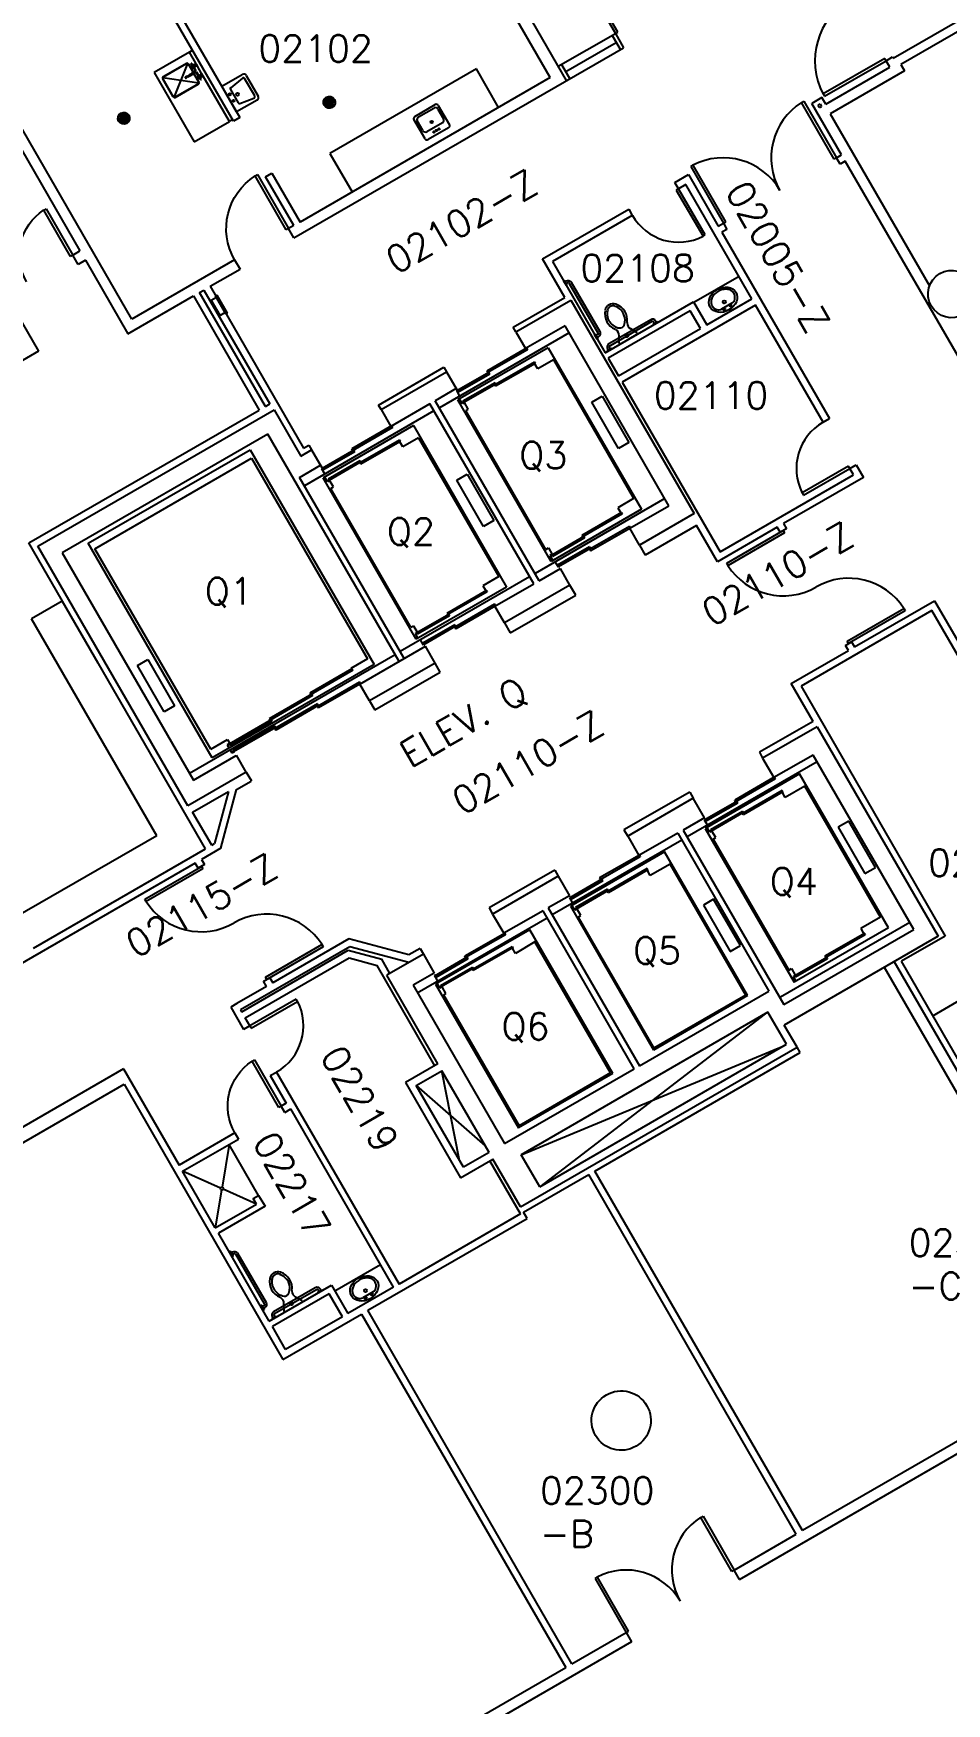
# Model space of a CAD drawing. Extents: x -2225 to 2382, y 4758 to 10467.
# Drawn here: x 172 to 787, y 5870 to 6996 of the extents above; entities that cross this region are included whole.
import ezdxf

# ---------------------------------------------------------------- set-up
doc = ezdxf.new("R2010")
doc.units = 0
doc.header["$LTSCALE"] = 48
doc.header["$MEASUREMENT"] = 0
doc.layers.get('0').update_dxf_attribs({"linetype": 'CONTINUOUS'})
for name, color, linetype in [('ARDOOR', 7, 'CONTINUOUS'), ('ARROOMNO', 4, 'CONTINUOUS'), ('ARWALL', 7, 'CONTINUOUS'), ('ARWINDOW', 7, 'CONTINUOUS'), ('COL', 14, 'CONTINUOUS'), ('EXDOOR', 8, 'CONTINUOUS'), ('EXWALL', 8, 'CONTINUOUS'), ('FIRE', 10, 'CONTINUOUS'), ('MILL', 1, 'CONTINUOUS'), ('MPFIXTURE', 3, 'CONTINUOUS')]:
    doc.layers.add(name, color=color, linetype=linetype)
doc.styles.add('ROMANS', font='romans.shx', dxfattribs={"height": 18})

# ---------------------------------------------------------------- blocks, each defined once
blk = doc.blocks.new('SINK_W_LEVER_-_SINK_GENERA')
at = {"ltscale": 0.01}
for p, q in [((-0.01333, 0.01583), (-0.01333, 0.00083)), ((-0.01328, 0.00077), (-0.01328, 0.0159)), ((-0.01305, 0.01639), (-0.00035, 0.00022)), ((-0.01303, 0.00026), (-0.00026, 0.01636)), ((-0.01257, 0.01661), (-0.00077, 0.01661)), ((-0.00083, 0.01667), (-0.0125, 0.01667)), ((-0.00005, 0.01583), (-0.00005, 0.00084)), ((0, 0.00083), (0, 0.01583)), ((-0.00698, 0.00005), (-0.0125, 0.00005)), ((-0.0075, 0.00026), (-0.0075, 0.00005)), ((-0.00084, 0.00005), (-0.00636, 0.00005)), ((-0.00583, 0.00005), (-0.00583, 0.00026)), ((-0.0125, 0), (-0.00698, 0)), ((-0.00637, 0), (-0.00083, 0))]:
    blk.add_line(p, q, dxfattribs=at)
at = {"ltscale": 0.01, "flags": 128}
for points in [[(-0.0075, 0.00026), (-0.00743, 0.00039), (-0.00734, 0.00042)], [(-0.00698, 0.00042), (-0.00707, 0.00042), (-0.00731, 0.00042), (-0.00734, 0.00042)], [(-0.00734, 0.00042), (-0.00721, 0.00042), (-0.00698, 0.00042)], [(-0.00636, 0.00042), (-0.00627, 0.00042), (-0.00602, 0.00042), (-0.00599, 0.00042)], [(-0.00599, 0.00042), (-0.00612, 0.00042), (-0.00636, 0.00042)], [(-0.00599, 0.00042), (-0.00586, 0.00034), (-0.00583, 0.00026)]]:
    blk.add_lwpolyline(points, dxfattribs=at)
at = {"ltscale": 0.01}
for centre, radius, start, end in [((-0.0125, 0.01583), 0.000833, 90, 180), ((-0.0125, 0.01583), 0.000784, 95, 175.01844), ((-0.00083, 0.01583), 0.000833, 360, 90), ((-0.00084, 0.01583), 0.000784, 0, 85), ((-0.0125, 0.00083), 0.000833, 180, 270), ((-0.0125, 0.00084), 0.000784, 184.98156, 270), ((-0.00084, 0.00084), 0.000784, 270, 360), ((-0.00083, 0.00083), 0.000833, 270, 360)]:
    blk.add_arc(centre, radius, start, end, dxfattribs=at)
blk = doc.blocks.new('SNK-MILL')
at = {"color": 0}
for p, q in [((-9.5, -7.5), (-9.5, 7.5)), ((-8, 9), (8, 9)), ((-8, -5.5), (-8, 2)), ((-6, 4), (6, 4)), ((8, 2), (8, -5.5)), ((9.5, 7.5), (9.5, -7.5)), ((8, -9), (-8, -9)), ((6, -7.5), (-6, -7.5))]:
    blk.add_line(p, q, dxfattribs=at)
for centre, radius in [((-2, 6.5), 0.5), ((0, 0), 0.75), ((0, 6.5), 0.5), ((2, 6.5), 0.5)]:
    blk.add_circle(centre, radius, dxfattribs=at)
for centre, radius, start, end in [((-8, 7.5), 1.5, 90, 180), ((-6, 2), 2, 90, 180), ((6, 2), 2, 0, 90), ((8, 7.5), 1.5, 0, 90), ((-8, -7.5), 1.5, 180, 270), ((-6, -5.5), 2, 180, 270), ((6, -5.5), 2, 270, 0), ((8, -7.5), 1.5, 270, 0)]:
    blk.add_arc(centre, radius, start, end, dxfattribs=at)
blk = doc.blocks.new('FEC')
at = {"layer": 'FIRE'}
for points in [[(-7, 0), (-7, 1), (7, 1), (7, 0)], [(-6, -4), (-6, 0), (6, 0), (6, -4)]]:
    blk.add_lwpolyline(points, close=True, dxfattribs=at)
blk = doc.blocks.new('7-00-DRS')
at = {"color": 0}
for p, q in [((0, 42), (0, 0)), ((1.8, 42), (0, 42)), ((1.8, 0), (1.8, 42)), ((82.2, 0), (82.2, 42)), ((82.2, 42), (84, 42)), ((84, 42), (84, 0)), ((0, 0), (1.8, 0)), ((84, 0), (82.2, 0))]:
    blk.add_line(p, q, dxfattribs=at)
for centre, start, end in [((-0.1, 0), 0.0359, 87.5264), ((84.1, 0), 92.4736, 179.9641)]:
    blk.add_arc(centre, 42.1, start, end, dxfattribs=at)
blk = doc.blocks.new('8-00-DRS')
at = {"color": 0}
for p, q in [((0, 48), (0, 0)), ((1.8, 48), (0, 48)), ((1.8, 0), (1.8, 48)), ((94.2, 0), (94.2, 48)), ((94.2, 48), (96, 48)), ((96, 48), (96, 0)), ((0, 0), (1.8, 0)), ((96, 0), (94.2, 0))]:
    blk.add_line(p, q, dxfattribs=at)
for centre, start, end in [((-0.1, 0), 0.0274, 87.8451), ((96.1, 0), 92.1549, 179.9726)]:
    blk.add_arc(centre, 48.1, start, end, dxfattribs=at)
blk = doc.blocks.new('7-04-DRS')
at = {"color": 0}
for p, q in [((0, 44), (0, 0)), ((1.8, 44), (0, 44)), ((1.8, 0), (1.8, 44)), ((86.2, 0), (86.2, 44)), ((86.2, 44), (88, 44)), ((88, 44), (88, 0)), ((0, 0), (1.8, 0)), ((88, 0), (86.2, 0))]:
    blk.add_line(p, q, dxfattribs=at)
for centre, start, end in [((-0.1, 0), 0.0327, 87.6426), ((88.1, 0), 92.3574, 179.9673)]:
    blk.add_arc(centre, 44.1, start, end, dxfattribs=at)
blk = doc.blocks.new('3-00-DR')
at = {"color": 0}
for p, q in [((0, 36), (0, 0)), ((1.8, 36), (0, 36)), ((1.8, 0), (1.8, 36)), ((0, 0), (1.8, 0))]:
    blk.add_line(p, q, dxfattribs=at)
blk.add_arc((-0.1, 0), 36.1, 0.049, 87.097, dxfattribs=at)
blk = doc.blocks.new('7-04-SDRS')
at = {"color": 0}
for p, q in [((86.2, 0), (86.2, 44)), ((86.2, 44), (88, 44)), ((88, 44), (88, 0)), ((0, -44), (0, 0)), ((0, 0), (1.8, 0)), ((1.8, 0), (1.8, -44)), ((88, 0), (86.2, 0)), ((1.8, -44), (0, -44))]:
    blk.add_line(p, q, dxfattribs=at)
for centre, start, end in [((88.1, 0), 92.3574, 179.9673), ((-0.1, 0), 272.3574, 359.9673)]:
    blk.add_arc(centre, 44.1, start, end, dxfattribs=at)
blk = doc.blocks.new('3-06-DR')
at = {"color": 0}
for p, q in [((0, 42), (0, 0)), ((1.8, 42), (0, 42)), ((1.8, 0), (1.8, 42)), ((0, 0), (1.8, 0))]:
    blk.add_line(p, q, dxfattribs=at)
blk.add_arc((-0.1, 0), 42.1, 0.0359, 87.5264, dxfattribs=at)
blk = doc.blocks.new('TLT-WALL')
for p, q in [((-7, 0), (7, 0)), ((-7, -0.8), (-7, 0)), ((-7, -0.8), (-4.5, -5.3)), ((7, -0.8), (4.5, -5.3)), ((7, -0.8), (7, 0))]:
    blk.add_line(p, q)
blk.add_circle((0, -2.8), 1)
for centre, radius, start, end in [((4.2, -17.3), 11.2, 141.803, 221.6267), ((4.2, -17.3), 9.67, 128.7012, 221.6267), ((-6.2, -9.1), 2, 321.803, 333.6222), ((-9, -7.8), 5.15, 333.6222, 29.0546), ((0, -12.1), 3, 51.2988, 128.7012), ((-4.2, -17.3), 9.67, 318.3733, 51.2988), ((9, -7.8), 5.15, 150.9454, 206.3778), ((-4.2, -17.3), 11.2, 318.3733, 38.197), ((6.2, -9.1), 2, 206.3778, 218.197), ((-5.7, -26), 2, 38.9879, 41.6267), ((0, -21.5), 5.3, 218.9879, 321.0121), ((-5.7, -26), 3.5, 38.9879, 41.6267), ((0, -21.5), 3.8, 218.9879, 321.0121), ((5.7, -26), 3.5, 138.3733, 141.0121), ((5.7, -26), 2, 138.3733, 141.0121)]:
    blk.add_arc(centre, radius, start, end)
blk = doc.blocks.new('SNK-OVL')
blk.add_line((-4, 3.3), (4, 3.3))
for centre, radius in [((-2.5, 4.5), 0.75), ((0, 0), 1), ((2.5, 4.5), 0.75)]:
    blk.add_circle(centre, radius)
for centre, start, end in [((-4, -0.7), 90, 137.9206), ((4, -0.7), 42.1012, 90)]:
    blk.add_arc(centre, 4, start, end)
blk.add_ellipse((0, -1.7), major_axis=(10, 0), ratio=0.8)
blk.add_open_spline([(-7, 1.9), (-7.4, 1.5), (-7.7, 1), (-8.3, -0.1), (-8.5, -0.8), (-8.5, -2.3), (-8.4, -3), (-7.8, -4.4), (-7.4, -5), (-6.2, -6.3), (-5.4, -6.8), (-3.7, -7.6), (-2.8, -7.9), (-0.7, -8.3), (0.3, -8.3), (2.3, -8), (3.3, -7.8), (5.1, -7), (5.9, -6.5), (7.2, -5.3), (7.7, -4.6), (8.3, -3.3), (8.5, -2.6), (8.5, -1.8), (8.5, -1.8), (8.5, -1.7), (8.5, -1.1), (8.4, -0.5), (7.9, 0.7), (7.5, 1.3), (7, 1.9)], degree=3, knots=[2.515773, 2.515773, 2.515773, 2.515773, 2.756182, 2.756182, 3.107509, 3.107509, 3.458835, 3.458835, 3.810162, 3.810162, 4.161488, 4.161488, 4.512815, 4.512815, 4.864141, 4.864141, 5.215468, 5.215468, 5.566794, 5.566794, 5.918121, 5.918121, 6.269447, 6.269447, 6.283185, 6.283185, 6.283185, 6.580082, 6.580082, 6.909232, 6.909232, 6.909232, 6.909232])
blk = doc.blocks.new('SNK-WALL_1')
for p, q in [((-10, 0), (10, 0)), ((-10, -16), (-10, 0)), ((10, 0), (10, -16)), ((-6.1, -4.8), (-7.8, -14.8)), ((5.2, -4), (-5.2, -4)), ((7.8, -14.8), (6.1, -4.8)), ((8, -18), (-8, -18)), ((-6.8, -16), (6.8, -16))]:
    blk.add_line(p, q)
for centre, radius in [((-2.5, -2), 0.75), ((0, -6.5), 1), ((2.5, -2), 0.75)]:
    blk.add_circle(centre, radius)
for centre, radius, start, end in [((-5.2, -5), 1, 90, 170.5377), ((5.2, -5), 1, 9.4623, 90), ((-8, -16), 2, 180, 270), ((-6.8, -15), 1, 170.5377, 270), ((6.8, -15), 1, 270, 9.4623), ((8, -16), 2, 270, 0)]:
    blk.add_arc(centre, radius, start, end)

msp = doc.modelspace()

# ---------------------------------------------------------------- linework, layer by layer
at = {"ltscale": 0.01}
for p, q in [((259.3, 6966.9), (274.9, 6975.9)), ((266, 6953.4), (258.9, 6965.6)), ((282.9, 6962.1), (267.2, 6953.1))]:
    msp.add_line(p, q, dxfattribs=at)
for centre, start, end in [((259.8, 6966), 120, 205), ((282.4, 6962.9), 304.9816, 30), ((266.8, 6953.9), 215, 295.0184)]:
    msp.add_arc(centre, 0.941, start, end, dxfattribs=at)
at = {"layer": 'ARWALL'}
for p, q in [((531, 6964.4), (480.4, 7052)), ((751.1, 6979.4), (875.6, 7051.3)), ((306.6, 6937), (245.1, 7043.5)), ((250.7, 7043.5), (310.8, 6939.4)), ((520, 6966.4), (475.5, 7043.5)), ((875.1, 7043.8), (756.3, 6975.2)), ((525.4, 6974), (563.9, 6996.2)), ((563.9, 6996.2), (569.4, 6986.5)), ((347.3, 6858.3), (569.4, 6986.5)), ((746.4, 6977.8), (750.6, 6980.3)), ((750.6, 6980.3), (751.1, 6979.4)), ((132.9, 6971.3), (203.1, 6849.6)), ((238.1, 6803.6), (137.1, 6978.5)), ((705.6, 6948.5), (748.9, 6973.5)), ((758.8, 6970.9), (708.7, 6942)), ((748.9, 6973.5), (746.4, 6977.8)), ((756.3, 6975.2), (758.8, 6970.9)), ((520, 6966.4), (351.4, 6869)), ((703.1, 6952.9), (696.3, 6949)), ((716.3, 6914.3), (696.3, 6949)), ((700.6, 6947.8), (701.9, 6948.6)), ((701.5, 6946.2), (700.6, 6947.8)), ((701.5, 6946.2), (702.9, 6947)), ((701.9, 6948.6), (702.9, 6947)), ((705.6, 6948.5), (703.1, 6952.9)), ((310.8, 6939.4), (306.6, 6937)), ((708.7, 6942), (775.6, 6826.1)), ((712.9, 6912.3), (716.3, 6914.3)), ((715.3, 6908.1), (712.9, 6912.3)), ((328.2, 6899.5), (332.4, 6901.9)), ((332.4, 6901.9), (351.4, 6869)), ((604, 6895.7), (613.2, 6901)), ((613.2, 6901), (633.2, 6866.3)), ((718.8, 6910.1), (715.3, 6908.1)), ((814.2, 6744.9), (718.8, 6910.1)), ((347.2, 6866.6), (328.2, 6899.5)), ((606.5, 6891.5), (604, 6895.7)), ((611.4, 6894.3), (606.5, 6891.5)), ((655.9, 6817.2), (611.4, 6894.3)), ((514.8, 6844.2), (572.9, 6877.7)), ((575.3, 6873.5), (521.5, 6842.4)), ((572.9, 6877.7), (575.3, 6873.5)), ((633.2, 6866.3), (636.7, 6868.3)), ((636.7, 6868.3), (639.1, 6864.1)), ((347.2, 6866.6), (343.7, 6864.6)), ((347.3, 6858.3), (343.7, 6864.6)), ((639.1, 6864.1), (635.6, 6862.1)), ((635.6, 6862.1), (708.1, 6736.5)), ((198.3, 6846.8), (203.1, 6849.6)), ((201.9, 6840.5), (198.3, 6846.8)), ((206.8, 6843.3), (201.9, 6840.5)), ((206.8, 6843.3), (235.4, 6793.7)), ((307.3, 6843.6), (238.1, 6803.6)), ((290.8, 6825.7), (311, 6837.3)), ((307.3, 6843.6), (311, 6837.3)), ((529.8, 6818.2), (514.8, 6844.2)), ((521.5, 6842.4), (557, 6780.9)), ((283.7, 6821.6), (286.6, 6823.2)), ((286.6, 6823.2), (331, 6746.4)), ((290.8, 6825.7), (353.8, 6716.6)), ((156.6, 6814.4), (175.2, 6782)), ((235.4, 6793.7), (279.5, 6819.2)), ((279.5, 6819.2), (323.9, 6742.3)), ((328.1, 6744.7), (283.7, 6821.6)), ((495.1, 6798.2), (529.8, 6818.2)), ((557, 6780.9), (616.5, 6815.2)), ((658.4, 6813), (568.4, 6761.1)), ((616.5, 6815.2), (625.5, 6799.7)), ((625.5, 6799.7), (655.9, 6817.2)), ((703.9, 6734.1), (658.4, 6813)), ((614.4, 6809.1), (559.1, 6777.2)), ((621.3, 6797.2), (614.4, 6809.1)), ((496.9, 6795), (495.1, 6798.2)), ((566, 6765.3), (621.3, 6797.2)), ((175.2, 6782), (-36.4, 6659.8)), ((559.1, 6777.2), (566, 6765.3)), ((404.2, 6745.7), (448.4, 6771.2)), ((448.4, 6771.2), (450.2, 6768)), ((568.4, 6761.1), (619.4, 6672.7)), ((328.1, 6744.7), (331, 6746.4)), ((406, 6742.6), (404.2, 6745.7)), ((168.6, 6652.7), (323.9, 6742.3)), ((703.9, 6734.1), (708.1, 6736.5)), ((353.8, 6716.6), (357.4, 6718.7)), ((357.4, 6718.7), (359.2, 6715.5)), ((634.4, 6646.8), (724.4, 6698.7)), ((721.9, 6702.9), (726.1, 6705.3)), ((724.4, 6698.7), (721.9, 6702.9)), ((726.1, 6705.3), (731, 6696.9)), ((731, 6696.9), (677.1, 6665.8)), ((618.5, 6664.5), (583.9, 6644.6)), ((632.6, 6640.1), (618.5, 6664.5)), ((619.4, 6672.7), (634.4, 6646.8)), ((677.1, 6665.8), (679.1, 6662.3)), ((672.9, 6663.3), (632.6, 6640.1)), ((674.9, 6659.9), (672.9, 6663.3)), ((679.1, 6662.3), (674.9, 6659.9)), ((287.6, 6446.5), (168.6, 6652.7)), ((580.1, 6651.3), (583.9, 6644.6)), ((537.2, 6617.5), (533.3, 6624.3)), ((493, 6592.1), (537.2, 6617.5)), ((725.1, 6582.6), (779, 6613.8)), ((779, 6613.8), (886.3, 6428)), ((489.1, 6598.9), (493, 6592.1)), ((777.2, 6607.1), (689, 6556.2)), ((882.1, 6425.5), (777.2, 6607.1)), ((718.9, 6583.7), (723.1, 6586.1)), ((723.1, 6586.1), (725.1, 6582.6)), ((682.4, 6558), (720.9, 6580.2)), ((720.9, 6580.2), (718.9, 6583.7)), ((401.7, 6540.3), (445.9, 6565.7)), ((445.9, 6565.7), (442.4, 6571.8)), ((697.2, 6532.3), (682.4, 6558)), ((689, 6556.2), (786.1, 6387.8)), ((398.2, 6546.3), (401.7, 6540.3)), ((697.2, 6532.3), (660.9, 6511.6)), ((660.9, 6511.6), (663.1, 6507.6)), ((315.1, 6498.3), (318.6, 6492.3)), ((279, 6471.3), (303.2, 6485.2)), ((303.2, 6485.2), (293.8, 6450.1)), ((298, 6446.9), (308.6, 6486.6)), ((308.6, 6486.6), (318.4, 6492.2)), ((614, 6484.8), (569.7, 6459.4)), ((614, 6484.8), (616.4, 6480.6)), ((291.9, 6449), (279, 6471.3)), ((569.7, 6459.4), (572.2, 6455.1)), ((171.7, 6379.6), (287.6, 6446.5)), ((298, 6446.9), (285, 6439.4)), ((285, 6439.4), (287, 6435.9)), ((291.9, 6449), (293.8, 6450.1)), ((280.8, 6437), (117.9, 6342.9)), ((282.8, 6433.5), (280.8, 6437)), ((287, 6435.9), (282.8, 6433.5)), ((523, 6432.2), (478.9, 6406.7)), ((523, 6432.2), (525.4, 6428.1)), ((478.9, 6406.7), (481.2, 6402.6)), ((384.3, 6385.9), (333, 6356.3)), ((424.7, 6375), (384.3, 6385.9)), ((786.1, 6387.8), (756.6, 6370.8)), ((385, 6380.6), (311.3, 6338.1)), ((312.1, 6336.8), (383.8, 6378.2)), ((314.5, 6332.6), (384.5, 6373)), ((383.8, 6378.2), (406.5, 6372.2)), ((384.5, 6373), (403.3, 6368)), ((424.7, 6370), (385, 6380.6)), ((412, 6362.6), (406.5, 6372.2)), ((432.3, 6379.4), (424.7, 6375)), ((432.3, 6379.4), (434.5, 6375.6)), ((442.3, 6300.4), (403.3, 6368)), ((745.1, 6366.8), (810.6, 6253.3)), ((813.4, 6263.7), (751.8, 6370.6)), ((813.8, 6271.6), (756.6, 6370.8)), ((328.8, 6353.8), (308.9, 6342.3)), ((326.8, 6357.3), (331, 6359.7)), ((328.8, 6353.8), (326.8, 6357.3)), ((331, 6359.7), (333, 6356.3)), ((308.9, 6342.3), (304.7, 6339.9)), ((304.7, 6339.9), (313.3, 6324.8)), ((311.3, 6338.1), (312.1, 6336.8)), ((317.6, 6327.3), (313.3, 6324.8)), ((317.6, 6327.3), (314.5, 6332.6)), ((550.1, 6229.4), (688.4, 6309.3)), ((688.4, 6309.3), (686.3, 6312.8)), ((232.5, 6298.2), (13.6, 6171.8)), ((232.5, 6298.2), (269.9, 6233.4)), ((331.3, 6293.7), (335.6, 6296.1)), ((331.3, 6293.7), (342.1, 6275.1)), ((335.6, 6296.1), (418.1, 6153.2)), ((18.1, 6163.9), (232.8, 6287.9)), ((232.8, 6287.9), (339.9, 6102.4)), ((342.1, 6275.1), (338.7, 6273.1)), ((341.1, 6268.9), (338.7, 6273.1)), ((341.1, 6268.9), (345.1, 6271.2)), ((414.4, 6151.1), (345.1, 6271.2)), ((307.5, 6255.1), (269.9, 6233.4)), ((272.3, 6229.2), (310, 6250.9)), ((307.5, 6255.1), (310, 6250.9)), ((294.3, 6191.1), (272.3, 6229.2)), ((500, 6200.5), (479.4, 6236.2)), ((502, 6201.6), (545.9, 6227)), ((685.8, 5984.6), (545.9, 6227)), ((690, 5987), (550.1, 6229.4)), ((294.3, 6191.1), (322, 6207.1)), ((327.8, 6205.6), (296.4, 6187.4)), ((319.9, 6210.8), (323.5, 6212.9)), ((322, 6207.1), (319.9, 6210.8)), ((323.5, 6212.9), (327.8, 6205.6)), ((397.1, 6135.5), (504.4, 6197.4)), ((500, 6200.5), (418.1, 6153.2)), ((504.4, 6197.4), (502, 6201.6)), ((330.6, 6128.1), (296.4, 6187.4)), ((330.6, 6128.1), (372.6, 6152.4)), ((372.6, 6152.4), (383.6, 6133.3)), ((414.4, 6151.1), (383.6, 6133.3)), ((371.1, 6146.6), (332.8, 6124.5)), ((379.9, 6131.2), (371.1, 6146.6)), ((534.6, 5897.3), (397.1, 6135.5)), ((341.6, 6109.1), (332.8, 6124.5)), ((339.9, 6102.4), (392.9, 6133)), ((379.9, 6131.2), (341.6, 6109.1)), ((392.9, 6133), (530.4, 5894.8)), ((816.9, 6060.2), (690, 5987)), ((647.6, 5954.1), (820.5, 6054)), ((643.9, 5960.4), (685.8, 5984.6)), ((647.6, 5954.1), (643.9, 5960.4)), ((574.8, 5912.1), (141.2, 5661.7)), ((534.6, 5897.3), (571.2, 5918.4)), ((571.2, 5918.4), (574.8, 5912.1)), ((141.8, 5670.5), (530.4, 5894.8))]:
    msp.add_line(p, q, dxfattribs=at)
at = {"layer": 'ARWINDOW'}
for p, q in [((567.3, 6985.3), (561.7, 6994.9)), ((530.4, 6970.4), (564.5, 6990.1)), ((527.6, 6975.2), (533.2, 6965.6))]:
    msp.add_line(p, q, dxfattribs=at)
at = {"layer": 'COL', "extrusion": (0, 0, -1)}
for centre, radius in [((-790.6, 6820.5), 16), ((-567.8, 6061.2), 20)]:
    msp.add_arc(centre, radius, 330.0000000001853, 329.9999942706195, dxfattribs=at)
at = {"layer": 'EXDOOR'}
for p, q in [((504, 6784.1), (477.3, 6768.6)), ((504.6, 6783), (477.9, 6767.6)), ((504, 6784.1), (504.6, 6783)), ((478.7, 6767.7), (457.1, 6755.3)), ((479.3, 6766.6), (457.8, 6754.2)), ((477.9, 6767.6), (477.3, 6768.6)), ((479.3, 6766.6), (478.7, 6767.7)), ((509.5, 6774.6), (482.7, 6759.2)), ((510, 6773.7), (483.2, 6758.3)), ((510, 6773.7), (509.5, 6774.6)), ((457.1, 6755.3), (457.8, 6754.2)), ((482.8, 6760.6), (461.2, 6748.2)), ((483.3, 6759.8), (461.7, 6747.3)), ((483.2, 6758.3), (482.7, 6759.2)), ((483.3, 6759.8), (482.8, 6760.6)), ((461.7, 6747.3), (461.2, 6748.2)), ((413.1, 6731.6), (386.3, 6716.1)), ((413.7, 6730.5), (387, 6715.1)), ((418.5, 6722.1), (391.8, 6706.7)), ((419, 6721.2), (392.3, 6705.8)), ((413.1, 6731.6), (413.7, 6730.5)), ((419, 6721.2), (418.5, 6722.1)), ((387.7, 6715.2), (366.2, 6702.8)), ((388.4, 6714.1), (366.8, 6701.7)), ((387, 6715.1), (386.3, 6716.1)), ((388.4, 6714.1), (387.7, 6715.2)), ((366.2, 6702.8), (366.8, 6701.7)), ((391.8, 6708.1), (370.3, 6695.7)), ((392.3, 6707.3), (370.8, 6694.8)), ((392.3, 6707.3), (391.8, 6708.1)), ((392.3, 6705.8), (391.8, 6706.7)), ((370.8, 6694.8), (370.3, 6695.7)), ((568, 6673.2), (541.3, 6657.7)), ((568.5, 6672.3), (541.8, 6656.9)), ((568, 6673.2), (568.5, 6672.3)), ((542.6, 6657), (521, 6644.6)), ((543.1, 6656.1), (521.5, 6643.7)), ((541.3, 6657.7), (541.8, 6656.9)), ((542.6, 6657), (543.1, 6656.1)), ((573.4, 6663.9), (546.6, 6648.5)), ((574, 6662.8), (547.3, 6647.4)), ((574, 6662.8), (573.4, 6663.9)), ((521, 6644.6), (521.5, 6643.7)), ((546.5, 6650.1), (525, 6637.7)), ((547.2, 6649.1), (525.6, 6636.6)), ((546.5, 6650.1), (547.2, 6649.1)), ((546.6, 6648.5), (547.3, 6647.4)), ((525.6, 6636.6), (525, 6637.7)), ((477.1, 6620.7), (450.4, 6605.2)), ((477.6, 6619.8), (450.9, 6604.4)), ((477.1, 6620.7), (477.6, 6619.8)), ((482.4, 6611.4), (455.7, 6596)), ((483.1, 6610.3), (456.3, 6594.9)), ((483.1, 6610.3), (482.4, 6611.4)), ((451.6, 6604.5), (430.1, 6592.1)), ((452.1, 6603.6), (430.6, 6591.2)), ((455.6, 6597.6), (434.1, 6585.2)), ((450.4, 6605.2), (450.9, 6604.4)), ((451.6, 6604.5), (452.1, 6603.6)), ((455.6, 6597.6), (456.2, 6596.6)), ((430.1, 6592.1), (430.6, 6591.2)), ((456.2, 6596.6), (434.7, 6584.1)), ((455.7, 6596), (456.3, 6594.9)), ((434.7, 6584.1), (434.1, 6585.2)), ((386.4, 6567.8), (358.1, 6551.4)), ((386.9, 6566.9), (358.6, 6550.6)), ((386.4, 6567.8), (386.9, 6566.9)), ((391.5, 6558.9), (363.2, 6542.6)), ((392.1, 6557.8), (363.8, 6541.5)), ((392.1, 6557.8), (391.5, 6558.9)), ((359.3, 6550.7), (330.7, 6534.2)), ((359.8, 6549.8), (331.2, 6533.3)), ((363.1, 6544.2), (334.4, 6527.7)), ((363.7, 6543.1), (335.1, 6526.6)), ((358.1, 6551.4), (358.6, 6550.6)), ((359.3, 6550.7), (359.8, 6549.8)), ((363.7, 6543.1), (363.1, 6544.2)), ((363.2, 6542.6), (363.8, 6541.5)), ((332, 6533.5), (303.6, 6517.1)), ((332.5, 6532.6), (304.1, 6516.2)), ((330.7, 6534.2), (331.2, 6533.3)), ((332, 6533.5), (332.5, 6532.6)), ((334.3, 6529.4), (306, 6513)), ((335, 6528.3), (306.6, 6511.9)), ((334.3, 6529.4), (335, 6528.3)), ((334.4, 6527.7), (335.1, 6526.6)), ((303.6, 6517.1), (304.1, 6516.2)), ((306.6, 6511.9), (306, 6513)), ((671, 6494.8), (644.3, 6479.4)), ((671.6, 6493.7), (644.9, 6478.3)), ((676.2, 6485.8), (649.5, 6470.4)), ((676.7, 6484.9), (650, 6469.5)), ((671, 6494.8), (671.6, 6493.7)), ((676.7, 6484.9), (676.2, 6485.8)), ((645.7, 6478.5), (624.1, 6466)), ((646.3, 6477.4), (624.7, 6464.9)), ((644.9, 6478.3), (644.3, 6479.4)), ((646.3, 6477.4), (645.7, 6478.5)), ((624.1, 6466), (624.7, 6464.9)), ((649.5, 6471.8), (628, 6459.4)), ((650, 6471), (628.5, 6458.5)), ((650, 6471), (649.5, 6471.8)), ((650, 6469.5), (649.5, 6470.4)), ((628.5, 6458.5), (628, 6459.4)), ((580.1, 6442.3), (553.3, 6426.9)), ((580.7, 6441.2), (554, 6425.8)), ((580.1, 6442.3), (580.7, 6441.2)), ((585.3, 6433.3), (558.5, 6417.9)), ((585.8, 6432.4), (559, 6417)), ((585.8, 6432.4), (585.3, 6433.3)), ((554.7, 6426), (533.2, 6413.5)), ((555.4, 6424.9), (533.8, 6412.4)), ((558.6, 6419.3), (537, 6406.9)), ((559.1, 6418.5), (537.5, 6406)), ((554, 6425.8), (553.3, 6426.9)), ((555.4, 6424.9), (554.7, 6426)), ((559, 6417), (558.5, 6417.9)), ((559.1, 6418.5), (558.6, 6419.3)), ((533.2, 6413.5), (533.8, 6412.4)), ((537.5, 6406), (537, 6406.9)), ((462.4, 6374.4), (489.1, 6389.8)), ((489.8, 6388.7), (463, 6373.3)), ((489.1, 6389.8), (489.8, 6388.7)), ((731.8, 6389.5), (705.1, 6374.1)), ((732.3, 6388.7), (705.6, 6373.2)), ((731.8, 6389.5), (732.3, 6388.7)), ((442.3, 6361), (463.8, 6373.5)), ((464.4, 6372.4), (442.9, 6359.9)), ((463, 6373.3), (462.4, 6374.4)), ((463.8, 6373.5), (464.4, 6372.4)), ((467.6, 6365.4), (494.4, 6380.8)), ((494.9, 6379.9), (468.1, 6364.5)), ((494.4, 6380.8), (494.9, 6379.9)), ((706.3, 6373.4), (684.8, 6360.9)), ((706.8, 6372.5), (685.3, 6360.1)), ((705.1, 6374.1), (705.6, 6373.2)), ((706.3, 6373.4), (706.8, 6372.5)), ((442.9, 6359.9), (442.3, 6361)), ((446.1, 6354.4), (467.6, 6366.8)), ((468.1, 6366), (446.6, 6353.5)), ((467.6, 6366.8), (468.1, 6366)), ((468.1, 6364.5), (467.6, 6365.4)), ((684.8, 6360.9), (685.3, 6360.1)), ((446.6, 6353.5), (446.1, 6354.4))]:
    msp.add_line(p, q, dxfattribs=at)
at = {"layer": 'EXWALL'}
for p, q in [((302.3, 6954.1), (301.3, 6955.8)), ((496.9, 6795), (533.9, 6816.3)), ((533.9, 6816.3), (616.9, 6672.6)), ((532.7, 6794.3), (445.3, 6743.8)), ((496.9, 6795), (503.4, 6783.8)), ((530, 6799.1), (503.4, 6783.8)), ((600, 6677.8), (530, 6799.1)), ((518.7, 6784.3), (457.8, 6749.1)), ((518.7, 6784.3), (581.5, 6675.4)), ((406, 6742.6), (450.2, 6768.1)), ((450.2, 6768), (457.3, 6755.7)), ((509.7, 6773.3), (510.3, 6773.7)), ((511.6, 6770), (509.7, 6773.3)), ((522.2, 6776.1), (511.6, 6770)), ((522.2, 6776.1), (576.2, 6682.6)), ((456.7, 6756.8), (442.5, 6748.6)), ((457.4, 6755.7), (456.8, 6755.4)), ((456.8, 6755.4), (458.9, 6751.7)), ((438.8, 6746.5), (412.5, 6731.3)), ((508.9, 6625.2), (438.8, 6746.5)), ((512.5, 6627.3), (442.5, 6748.6)), ((520.6, 6640.3), (457.8, 6749.1)), ((460.8, 6746.5), (458.9, 6749.7)), ((462.3, 6747.4), (460.8, 6746.5)), ((464.8, 6743), (462.3, 6747.4)), ((548, 6747.6), (554.9, 6751.6)), ((566, 6716.4), (548, 6747.6)), ((554.9, 6751.6), (572.9, 6720.4)), ((174.7, 6650.5), (334, 6742.5)), ((334, 6742.5), (352, 6711.3)), ((441.6, 6741.7), (354.3, 6691.3)), ((406, 6742.6), (412.5, 6731.3)), ((463.1, 6742), (464.8, 6743)), ((517.1, 6648.4), (463.1, 6742)), ((329.6, 6726.1), (191.1, 6646.1)), ((418.1, 6572.8), (329.6, 6726.1)), ((427.8, 6731.8), (366.9, 6696.6)), ((418.7, 6720.8), (419.4, 6721.2)), ((420.6, 6717.5), (418.7, 6720.8)), ((431.3, 6723.6), (420.6, 6717.5)), ((427.8, 6731.8), (490.6, 6622.9)), ((431.3, 6723.6), (485.3, 6630.1)), ((208.7, 6652.5), (317.8, 6715.5)), ((213.2, 6648.8), (318.8, 6709.8)), ((317.8, 6715.5), (401.3, 6570.9)), ((318.8, 6709.8), (396.8, 6574.7)), ((352, 6711.3), (359.2, 6715.5)), ((359.2, 6715.5), (366.3, 6703.2)), ((572.9, 6720.4), (566, 6716.4)), ((351.1, 6696.9), (365.2, 6705.1)), ((366.5, 6703.2), (365.9, 6702.9)), ((365.9, 6702.9), (368, 6699.2)), ((457.1, 6695.1), (464, 6699.1)), ((464, 6699.1), (482, 6667.9)), ((421.6, 6574.8), (351.1, 6696.9)), ((429.7, 6587.8), (366.9, 6696.6)), ((369.8, 6694), (367.9, 6697.2)), ((371.3, 6694.9), (369.8, 6694)), ((373.9, 6690.5), (371.3, 6694.9)), ((372.1, 6689.5), (373.9, 6690.5)), ((426.1, 6595.9), (372.1, 6689.5)), ((475.1, 6663.9), (457.1, 6695.1)), ((597.3, 6682.6), (509.8, 6632.1)), ((576.2, 6682.6), (565.6, 6676.4)), ((565.6, 6676.4), (567.5, 6673.1)), ((573.6, 6662.6), (600, 6677.8)), ((482, 6667.9), (475.1, 6663.9)), ((581.5, 6675.4), (520.6, 6640.3)), ((567.5, 6673.1), (568.1, 6673.5)), ((616.9, 6672.6), (580.1, 6651.3)), ((580.1, 6651.3), (573.6, 6662.6)), ((275.7, 6475.6), (174.7, 6650.5)), ((191.1, 6646.1), (279.6, 6492.8)), ((292.2, 6507.9), (208.7, 6652.5)), ((291.2, 6513.7), (213.2, 6648.8)), ((517.1, 6648.4), (518.8, 6649.4)), ((518.8, 6649.4), (521.3, 6645)), ((521.3, 6645), (519.8, 6644.2)), ((519.8, 6644.2), (521.7, 6640.9)), ((512.5, 6627.3), (526.8, 6635.6)), ((525.5, 6636.3), (523.4, 6640)), ((526.2, 6636.7), (525.5, 6636.3)), ((533.3, 6624.3), (526.8, 6635.6)), ((506.1, 6630), (418.9, 6579.6)), ((490.6, 6622.9), (429.7, 6587.8)), ((485.3, 6630.1), (474.6, 6623.9)), ((474.6, 6623.9), (476.6, 6620.6)), ((476.6, 6620.6), (477.2, 6621)), ((482.7, 6610.1), (508.9, 6625.2)), ((533.3, 6624.3), (489.1, 6598.9)), ((489.1, 6598.9), (482.7, 6610.1)), ((426.1, 6595.9), (427.9, 6596.9)), ((427.9, 6596.9), (430.4, 6592.5)), ((430.4, 6592.5), (428.9, 6591.7)), ((428.9, 6591.7), (430.8, 6588.4)), ((434.6, 6583.8), (432.5, 6587.5)), ((276.8, 6497.6), (415.4, 6577.6)), ((396.8, 6574.7), (385.6, 6568.2)), ((391.7, 6557.6), (435.9, 6583.1)), ((435.3, 6584.2), (434.6, 6583.8)), ((442.4, 6571.8), (435.9, 6583.1)), ((241.9, 6570.2), (248.8, 6574.2)), ((259.9, 6539), (241.9, 6570.2)), ((248.8, 6574.2), (266.8, 6543)), ((401.3, 6570.9), (292.2, 6507.9)), ((385.6, 6568.2), (385.8, 6567.7)), ((385.8, 6567.7), (386.5, 6568.1)), ((442.4, 6571.8), (398.2, 6546.3)), ((398.2, 6546.3), (391.7, 6557.6)), ((266.8, 6543), (259.9, 6539)), ((291.2, 6513.7), (302.5, 6520.2)), ((302.5, 6520.2), (304, 6517.6)), ((699.9, 6528.8), (663.1, 6507.6)), ((699.9, 6528.8), (781.4, 6387.7)), ((279.6, 6492.8), (308.4, 6509.5)), ((304, 6517.6), (302.4, 6516.7)), ((302.4, 6516.7), (303.7, 6514.5)), ((305.7, 6511.1), (304.3, 6513.5)), ((307.2, 6512), (305.7, 6511.1)), ((315.1, 6498.3), (308.6, 6509.6)), ((663.1, 6507.6), (670.6, 6494.6)), ((697.1, 6509.7), (670.6, 6494.6)), ((765, 6392.1), (697.1, 6509.7)), ((315.1, 6498.3), (275.7, 6475.6)), ((699.8, 6505.1), (612.3, 6454.6)), ((688, 6497), (624.5, 6460.3)), ((747.9, 6393.3), (688, 6497)), ((676.4, 6484.5), (677.1, 6484.8)), ((678.3, 6481.1), (676.4, 6484.5)), ((691.6, 6488.8), (678.3, 6481.1)), ((742.6, 6400.5), (691.6, 6488.8)), ((616.4, 6480.6), (572.2, 6455.1)), ((623.9, 6467.4), (616.4, 6480.6)), ((623.9, 6467.4), (609.6, 6459.2)), ((624.4, 6466.5), (623.8, 6466.1)), ((623.8, 6466.1), (625.9, 6462.4)), ((721.1, 6465.1), (714.1, 6461.1)), ((739.1, 6433.9), (721.1, 6465.1)), ((608.6, 6452.5), (521.4, 6402.1)), ((572.2, 6455.1), (579.6, 6442.1)), ((605.9, 6457.1), (579.6, 6442.1)), ((605.9, 6457.1), (667.3, 6350.7)), ((609.6, 6459.2), (677.5, 6341.6)), ((624.5, 6460.3), (684.4, 6356.7)), ((627.5, 6457.7), (625.6, 6460.9)), ((629, 6458.5), (627.5, 6457.7)), ((631.6, 6454.1), (629, 6458.5)), ((629.8, 6453.1), (631.6, 6454.1)), ((629.8, 6453.1), (680.8, 6364.8)), ((714.1, 6461.1), (732.1, 6429.9)), ((597.1, 6444.5), (533.6, 6407.8)), ((653, 6347.6), (597.1, 6444.5)), ((525.4, 6428.1), (481.2, 6402.6)), ((525.4, 6428.1), (533, 6414.9)), ((585.5, 6432), (586.1, 6432.3)), ((587.4, 6428.6), (585.5, 6432)), ((600.7, 6436.3), (587.4, 6428.6)), ((651.7, 6348), (600.7, 6436.3)), ((732.1, 6429.9), (739.1, 6433.9)), ((533, 6414.9), (518.7, 6406.7)), ((518.7, 6406.7), (580.1, 6300.3)), ((533.5, 6414), (532.9, 6413.6)), ((532.9, 6413.6), (535, 6409.9)), ((533.6, 6407.8), (589.5, 6310.9)), ((536.6, 6405.2), (534.7, 6408.4)), ((538.1, 6406), (536.6, 6405.2)), ((540.6, 6401.6), (538.1, 6406)), ((630.1, 6412.6), (623.2, 6408.6)), ((623.2, 6408.6), (641.2, 6377.4)), ((648.1, 6381.4), (630.1, 6412.6)), ((430.4, 6349.6), (517.9, 6400.1)), ((481.2, 6402.6), (488.7, 6389.6)), ((515.2, 6404.7), (488.7, 6389.6)), ((576.6, 6298.3), (515.2, 6404.7)), ((538.9, 6400.6), (540.6, 6401.6)), ((538.9, 6400.6), (589.9, 6312.3)), ((762.3, 6396.9), (675.2, 6346.6)), ((742.6, 6400.5), (729.3, 6392.8)), ((506.2, 6392), (442.7, 6355.3)), ((509.7, 6383.8), (496.5, 6376.1)), ((562.1, 6295.1), (506.2, 6392)), ((560.7, 6295.5), (509.7, 6383.8)), ((677.5, 6341.6), (765, 6392.1)), ((781.4, 6387.7), (677.7, 6327.8)), ((747.9, 6393.3), (684.4, 6356.7)), ((729.3, 6392.8), (731.2, 6389.5)), ((731.2, 6389.5), (731.9, 6389.9)), ((434.5, 6375.6), (409.8, 6361.4)), ((434.5, 6375.6), (441.8, 6362.8)), ((494.5, 6379.5), (495.2, 6379.8)), ((496.5, 6376.1), (494.5, 6379.5)), ((641.2, 6377.4), (648.1, 6381.4)), ((444.3, 6301.6), (409.8, 6361.4)), ((441.8, 6362.8), (427.6, 6354.6)), ((442.6, 6361.5), (441.9, 6361.1)), ((441.9, 6361.1), (444, 6357.4)), ((680.8, 6364.8), (682.6, 6365.8)), ((682.6, 6365.8), (685.1, 6361.4)), ((685.1, 6361.4), (683.6, 6360.5)), ((683.6, 6360.5), (685.5, 6357.3)), ((427.6, 6354.6), (489.2, 6247.9)), ((442.7, 6355.3), (498.6, 6258.4)), ((445.6, 6352.7), (443.8, 6355.9)), ((447.2, 6353.5), (445.6, 6352.7)), ((449.7, 6349.1), (447.2, 6353.5)), ((580.1, 6300.3), (667.3, 6350.7)), ((417.8, 6347.5), (417.7, 6347.5)), ((448, 6348.1), (449.7, 6349.1)), ((448, 6348.1), (499, 6259.8)), ((653, 6347.6), (589.5, 6310.9)), ((651.7, 6348), (589.9, 6312.3)), ((666.6, 6336.4), (500.4, 6240.4)), ((664.9, 6335.4), (512.9, 6218.8)), ((679.1, 6314.8), (666.6, 6336.4)), ((686.3, 6312.8), (677.7, 6327.8)), ((499.9, 6205.2), (686.3, 6312.8)), ((500.4, 6240.4), (677.4, 6313.8)), ((512.9, 6218.8), (679.1, 6314.8)), ((444.3, 6301.6), (422.4, 6289)), ((429.6, 6287), (446.9, 6297)), ((458.8, 6236.4), (446.9, 6297)), ((478.8, 6241.9), (446.9, 6297)), ((489.2, 6247.9), (576.6, 6298.3)), ((562.1, 6295.1), (498.6, 6258.4)), ((560.7, 6295.5), (499, 6259.8)), ((422.4, 6289), (459.5, 6224.7)), ((429.6, 6287), (476.1, 6246.4)), ((461.5, 6231.9), (429.6, 6287)), ((459.5, 6224.7), (481.4, 6237.3)), ((478.8, 6241.9), (461.5, 6231.9)), ((499.9, 6205.2), (481.4, 6237.3)), ((512.9, 6218.8), (500.4, 6240.4))]:
    msp.add_line(p, q, dxfattribs=at)
at = {"layer": 'MILL', "ltscale": 0.01}
for p, q in [((276.8, 6983.6), (253, 6969.8)), ((276.8, 6983.6), (277.2, 6983.8)), ((281.1, 6976.1), (276.8, 6983.6)), ((277.2, 6983.8), (279, 6984.8)), ((253, 6969.8), (280, 6923.1)), ((285.1, 6969.2), (282.2, 6974.2)), ((303.8, 6936.8), (286.2, 6967.3)), ((280, 6923.1), (303.8, 6936.8)), ((304.2, 6937.1), (303.8, 6936.8)), ((306, 6938.1), (304.2, 6937.1))]:
    msp.add_line(p, q, dxfattribs=at)
at = {"layer": 'MILL'}
for p, q in [((470.2, 6972.3), (371.5, 6915.3)), ((485.2, 6946.3), (470.2, 6972.3)), ((371.5, 6915.3), (386.5, 6889.3)), ((647.2, 6832.4), (616.7, 6814.8)), ((191.2, 6613.6), (170.4, 6601.6)), ((191.2, 6613.6), (215.2, 6572)), ((254.8, 6455.3), (170.4, 6601.6)), ((254.8, 6455.3), (159.7, 6400.4)), ((405.6, 6166.2), (374.9, 6148.5))]:
    msp.add_line(p, q, dxfattribs=at)
at = {"layer": 'MILL', "flags": 128}
msp.add_lwpolyline([(777.8, 6334), (799.4, 6346.5), (823, 6305.8)], dxfattribs=at)
at = {"layer": 'MPFIXTURE', "ltscale": 0.01}
for p, q in [((276.2, 6975.5), (279.5, 6969.8)), ((278.4, 6976), (278, 6975.8)), ((278.1, 6975.7), (278, 6975.8)), ((279, 6974.2), (278.1, 6975.7)), ((278.4, 6976), (278.5, 6975.9)), ((278.5, 6975.9), (279.3, 6974.4)), ((279.3, 6974.3), (279, 6974.1)), ((279, 6974.1), (279, 6974.2)), ((279.4, 6973.4), (279, 6974.1)), ((279.3, 6974.4), (279.3, 6974.3)), ((279.3, 6974.3), (279.7, 6973.6)), ((279.4, 6973.4), (279.7, 6973.6)), ((279.5, 6973.3), (279.4, 6973.4)), ((279.4, 6973.4), (279.4, 6973.4)), ((279.5, 6973.2), (279.9, 6973.4)), ((279.5, 6973.2), (279.5, 6973.3)), ((279.5, 6973.2), (279.5, 6973.2)), ((279.5, 6973), (280.8, 6970.7)), ((280, 6974.9), (279.7, 6974.7)), ((279.7, 6973.6), (279.8, 6973.6)), ((279.7, 6973.3), (279.8, 6973.4)), ((279.8, 6973.6), (279.8, 6973.5)), ((279.8, 6973.5), (279.9, 6973.4)), ((280.5, 6975.5), (279.9, 6975.1)), ((280.3, 6974.4), (279.9, 6975.1)), ((279.9, 6973.4), (279.9, 6973.4)), ((279.9, 6969.1), (283.2, 6963.4)), ((281.4, 6971), (280.1, 6973.4)), ((280.2, 6973.7), (280.6, 6973.9)), ((280.7, 6973.8), (280.3, 6974.4)), ((281.1, 6975.6), (280.6, 6975.3)), ((280.9, 6974.8), (280.6, 6975.5)), ((280.7, 6973.7), (281.4, 6974.1)), ((281.3, 6974.1), (280.9, 6974.8)), ((281, 6975.9), (281.1, 6975.6)), ((281.4, 6975.1), (281, 6975.9)), ((281.6, 6975.2), (281.1, 6976.2)), ((281.4, 6975), (281.1, 6975.6)), ((281.3, 6974.3), (281.7, 6974.5)), ((281.3, 6969.8), (282.7, 6967.5)), ((281.9, 6974.3), (281.4, 6975.1)), ((281.7, 6974.5), (281.4, 6975)), ((282.2, 6974.2), (281.6, 6975.2)), ((281.7, 6974.5), (281.9, 6974.2)), ((283.3, 6967.8), (281.9, 6970.2)), ((284.5, 6968.6), (283.9, 6968.2)), ((285.1, 6968.6), (284.6, 6968.4)), ((284.9, 6967.9), (284.6, 6968.5)), ((285, 6969), (285.1, 6968.6)), ((285.4, 6968.2), (285, 6969)), ((285.6, 6968.3), (285.1, 6969.2)), ((285.4, 6968.1), (285.1, 6968.6)), ((283.2, 6967.6), (282.9, 6967.4)), ((283, 6967.6), (282.9, 6967.4)), ((282.9, 6967.3), (282.9, 6967.4)), ((282.9, 6967.4), (282.9, 6967.4)), ((282.9, 6967.4), (282.9, 6967.4)), ((283, 6967.3), (282.9, 6967.3)), ((283.4, 6967.4), (283, 6967.2)), ((283, 6967.2), (283, 6967.3)), ((283.4, 6966.5), (283, 6967.2)), ((283.2, 6967.6), (283.2, 6967.6)), ((283.2, 6967.6), (283.2, 6967.6)), ((283.2, 6967.6), (283.3, 6967.5)), ((283.3, 6967.5), (283.3, 6967.5)), ((283.3, 6967.5), (283.4, 6967.4)), ((283.4, 6967.4), (283.8, 6966.7)), ((283.4, 6966.5), (283.8, 6966.7)), ((283.4, 6966.4), (283.4, 6966.5)), ((284.3, 6965), (283.4, 6966.4)), ((284, 6968), (283.7, 6967.8)), ((283.8, 6966.7), (283.8, 6966.6)), ((283.8, 6966.6), (284.6, 6965.2)), ((284.3, 6967.5), (283.9, 6968.2)), ((284.2, 6966.8), (284.6, 6967)), ((284.7, 6966.8), (284.3, 6967.5)), ((284.4, 6964.8), (284.3, 6965)), ((284.4, 6964.8), (284.7, 6965)), ((284.6, 6965.2), (284.7, 6965)), ((284.7, 6966.8), (285.4, 6967.2)), ((285.3, 6967.2), (284.9, 6967.9)), ((285.3, 6967.3), (285.7, 6967.6)), ((285.9, 6967.3), (285.4, 6968.2)), ((285.7, 6967.6), (285.4, 6968.1)), ((286.2, 6967.3), (285.6, 6968.3)), ((285.7, 6967.6), (285.9, 6967.3))]:
    msp.add_line(p, q, dxfattribs=at)
at = {"layer": 'MPFIXTURE'}
for p, q in [((369.1, 6947.5), (369.1, 6951.9)), ((370.1, 6946.9), (370.1, 6952.5)), ((371.1, 6946.7), (371.1, 6952.7)), ((372.1, 6946.9), (372.1, 6952.6)), ((373.1, 6947.5), (373.1, 6952)), ((374.1, 6949.3), (374.1, 6950.2)), ((230.6, 6936.9), (230.6, 6941.2)), ((231.6, 6936.2), (231.6, 6941.8)), ((232.6, 6936), (232.6, 6942)), ((233.6, 6936.2), (233.6, 6941.9)), ((234.6, 6936.8), (234.6, 6941.3)), ((235.6, 6938.6), (235.6, 6939.5)), ((592.4, 6801.9), (592.7, 6801.5)), ((558.2, 6782.2), (558.5, 6781.7)), ((303.7, 6247.3), (298.9, 6218.4)), ((323.5, 6212.9), (303.7, 6247.3)), ((297.8, 6217.9), (272.3, 6229.2)), ((298.5, 6216.5), (294.3, 6191.1)), ((322, 6207.1), (299.6, 6217.1)), ((366.5, 6149.4), (366.7, 6149)), ((332.3, 6129.7), (332.5, 6129.2))]:
    msp.add_line(p, q, dxfattribs=at)
at = {"layer": 'MPFIXTURE', "ltscale": 0.01, "flags": 128}
for points in [[(281.2, 6970.7), (281, 6970.7), (280.6, 6970.4), (280, 6970.1), (279.2, 6969.6), (278.2, 6969), (277.2, 6968.5), (276.3, 6967.9), (275.5, 6967.4), (274.8, 6967.1), (274.4, 6966.8), (274.3, 6966.7)], [(274.6, 6966.1), (274.8, 6966.2), (275.2, 6966.4), (275.8, 6966.8), (276.7, 6967.3), (277.6, 6967.8), (278.6, 6968.4), (279.5, 6968.9), (280.4, 6969.4), (281, 6969.8), (281.4, 6970), (281.6, 6970.1)], [(278.8, 6974.6), (278.5, 6974.3), (278.4, 6973.8), (278.6, 6973.3), (279.1, 6973), (279.6, 6973)], [(278.9, 6974.3), (278.7, 6974.1), (278.7, 6973.7), (279, 6973.3), (279.5, 6973.2), (279.7, 6973.3)], [(279.8, 6974.7), (279.6, 6974.8), (279.1, 6974.8)], [(279.9, 6973.5), (280, 6973.6), (280, 6974.1), (279.7, 6974.5), (279.3, 6974.6), (279.2, 6974.5)], [(280.1, 6973.3), (280.2, 6973.5), (280.3, 6973.9)], [(281, 6975.9), (281, 6976.1), (281.1, 6976.2)], [(282.2, 6974.2), (282, 6974.2), (281.9, 6974.2)], [(285, 6969), (285, 6969.2), (285.1, 6969.3)], [(282.7, 6967.6), (282.5, 6967.4), (282.4, 6966.8), (282.6, 6966.3), (283.1, 6966), (283.7, 6966)], [(282.9, 6967.4), (282.7, 6967.2), (282.7, 6966.7), (283, 6966.4), (283.5, 6966.3), (283.5, 6966.3)], [(283.9, 6966.5), (284, 6966.7), (284, 6967.2), (283.7, 6967.5), (283.3, 6967.6), (283, 6967.6)], [(283.8, 6967.8), (283.6, 6967.9), (283.2, 6967.9)], [(284, 6966.3), (284.2, 6966.5), (284.3, 6966.9)], [(286.2, 6967.3), (286, 6967.2), (285.9, 6967.3)]]:
    msp.add_lwpolyline(points, dxfattribs=at)
at = {"layer": 'MPFIXTURE', "flags": 128}
for points in [[(529.3, 6829.8), (528.9, 6829.5), (530.7, 6826.5), (531.1, 6826.7), (529.3, 6829.8)], [(589.7, 6799.7), (589.4, 6800.2), (592.4, 6801.9)], [(552.1, 6790.4), (551.7, 6790.1), (549.9, 6793.2), (550.3, 6793.4), (552.1, 6790.4)], [(561.5, 6783.5), (561.3, 6783.9), (558.2, 6782.2)], [(304.5, 6175.3), (304.1, 6175.1), (305.8, 6172), (306.3, 6172.3), (304.5, 6175.3)], [(363.7, 6147.2), (363.5, 6147.7), (366.5, 6149.4)], [(327.3, 6135.9), (326.8, 6135.7), (325.1, 6138.7), (325.5, 6138.9), (327.3, 6135.9)], [(335.6, 6131), (335.3, 6131.4), (332.3, 6129.7)]]:
    msp.add_lwpolyline(points, dxfattribs=at)
for points in [[(529.8, 6828.9), (530.7, 6829.4, -0.414214), (534.1, 6828.5), (553.4, 6795.2, -0.414214), (552.5, 6791.7), (551.6, 6791.2)], [(530.6, 6827.6), (531.5, 6828.1, -0.414214), (532.8, 6827.7), (552.1, 6794.4, -0.414214), (551.7, 6793), (550.8, 6792.5)], [(591.6, 6801.4), (591.1, 6802.3, 0.414214), (587.7, 6803.2), (559.5, 6787, 0.414214), (558.6, 6783.5), (559.1, 6782.7)], [(590.3, 6800.7), (589.8, 6801.5, 0.414214), (588.4, 6801.9), (560.3, 6785.7, 0.414214), (559.9, 6784.3), (560.4, 6783.4)], [(305, 6174.4), (305.9, 6174.9, -0.414214), (309.3, 6174), (328.6, 6140.7, -0.414214), (327.6, 6137.3), (326.8, 6136.8)], [(305.8, 6173.1), (306.6, 6173.6, -0.414214), (308, 6173.3), (327.3, 6139.9, -0.414214), (326.9, 6138.6), (326, 6138.1)], [(365.6, 6148.9), (365.1, 6149.8, 0.414214), (361.7, 6150.7), (333.6, 6134.4, 0.414214), (332.6, 6131), (333.1, 6130.2)], [(364.3, 6148.2), (363.8, 6149, 0.414214), (362.5, 6149.4), (334.3, 6133.1, 0.414214), (333.9, 6131.8), (334.4, 6130.9)]]:
    msp.add_lwpolyline(points, format="xyb", dxfattribs=at)
at = {"layer": 'MPFIXTURE'}
msp.add_circle((298.7, 6217.5), 1, dxfattribs=at)
at = {"layer": 'MPFIXTURE', "ltscale": 0.01}
for centre, radius, start, end in [((275.4, 6975), 0.941, 30, 120), ((279.4, 6973.9), 0.408, 120, 296.1729), ((279.4, 6973.9), 0.408, 303.8271, 120), ((279.4, 6973.9), 0.408, 300, 303.8271), ((279.4, 6973.9), 0.408, 296.1729, 300), ((281.4, 6970.4), 0.625, 154.7007, 165), ((281.4, 6970.4), 0.625, 120, 128.9559), ((281.4, 6970.4), 0.625, 110.3646, 120), ((281.4, 6970.4), 0.625, 290.3646, 300), ((281.4, 6970.4), 0.625, 300, 311.2554), ((281.4, 6970.4), 0.625, 340.1277, 349.768), ((274.4, 6966.4), 0.44, 90, 210), ((274.4, 6966.4), 0.375, 115.4934, 210), ((274.4, 6966.4), 0.375, 210, 300), ((274.4, 6966.4), 0.44, 210, 330), ((283.4, 6967), 0.408, 123.8271, 300), ((283.4, 6967), 0.408, 120, 123.8271), ((283.4, 6967), 0.408, 300, 116.1729), ((283.4, 6967), 0.408, 116.1729, 120)]:
    msp.add_arc(centre, radius, start, end, dxfattribs=at)
at = {"layer": 'MPFIXTURE'}
for centre, radius in [((371.1, 6949.7), 4), ((371.1, 6949.7), 3), ((232.6, 6939), 4), ((232.6, 6939), 3)]:
    msp.add_arc(centre, radius, 29.99999999981474, 29.99999427021705, dxfattribs=at)
at = {"layer": 'MPFIXTURE', "ltscale": 0.01}
msp.add_point((281, 6975.9), dxfattribs=at)

# ---------------------------------------------------------------- block references
at = {"layer": 'ARDOOR'}
for name, p, rotation in [('7-04-DRS', (563.9, 6996.2), 29.999999999784), ('8-00-DRS', (746.4, 6977.8), 119.9999999998047), ('7-04-DRS', (636.7, 6868.3), 29.99999999979211), ('3-00-DR', (606.5, 6891.5), 210.0000000000013), ('3-00-DR', (721.9, 6702.9), 119.9999999997982), ('7-04-SDRS', (677, 6661.1), 300.0406930193895), ('7-04-SDRS', (284.9, 6434.7), 300.0406930185584), ('3-00-DR', (317.6, 6327.3), 299.9999999998065), ('7-00-DRS', (571.2, 5918.4), 30.00015209068793)]:
    msp.add_blockref(name, p, dxfattribs=dict(at, rotation=rotation))
at = {"layer": 'ARDOOR', "xscale": -1}
for name, p, rotation in [('3-06-DR', (343.7, 6864.6), 29.99999999987751), ('3-00-DR', (198.3, 6846.8), 30.00000000000181), ('3-00-DR', (338.7, 6273.1), 29.99999999990349)]:
    msp.add_blockref(name, p, dxfattribs=dict(at, rotation=rotation))
at = {"layer": 'FIRE', "rotation": 300}
msp.add_blockref('FEC', (298, 6813.2), dxfattribs=at)
at = {"layer": 'MPFIXTURE', "xscale": 1199.999999999908, "yscale": 1199.999999999908, "zscale": 1199.999999999908, "rotation": 119.9999999997955}
msp.add_blockref('SINK_W_LEVER_-_SINK_GENERA', (275.7, 6976.4), dxfattribs=at)
at = {"layer": 'MPFIXTURE'}
for name, p, rotation in [('SNK-WALL_1', (303.6, 6951.9), 119.9999999999989), ('SNK-MILL', (440.1, 6936.4), 210.0000000000073), ('SNK-OVL', (637.3, 6815.2), 209.9999999997995), ('TLT-WALL', (573, 6790.1), 209.9999999997973), ('TLT-WALL', (347.1, 6137.6), 209.9999999997954), ('SNK-OVL', (395.5, 6148.8), 209.999999999803)]:
    msp.add_blockref(name, p, dxfattribs=dict(at, rotation=rotation))

# ---------------------------------------------------------------- texts
at = {"layer": 'ARROOMNO', "style": 'ROMANS'}
for s, p in [('02102', (323.3, 6977)), ('02108', (540.3, 6829)), ('02110', (589.8, 6743.2)), ('Q3', (499.1, 6702.8)), ('Q2', (409.9, 6651.5)), ('Q1', (287.1, 6611.2)), ('02112', (774.5, 6428.2)), ('Q4', (667.9, 6415.6)), ('Q5', (575.7, 6369)), ('Q6', (487.1, 6317.9)), ('02300', (761.5, 6172.1)), ('-C', (761.5, 6142.9)), ('02300', (513.1, 6005)), ('-B', (513.1, 5975.9))]:
    msp.add_text(s, height=18, dxfattribs=at).set_placement(p)
for s, rotation, p in [('02102-Z', 30, (416.1, 6833.4)), ('02005-Z', 300, (637.5, 6889.7)), ('02110-Z', 30, (629, 6595.9)), ('ELEV. Q', 30, (425.6, 6500.7)), ('02110-Z', 30, (460.8, 6468.9)), ('02115-Z', 30, (240.9, 6372.5)), ('02219', 300, (364.5, 6307)), ('02217', 300, (318.9, 6248.9))]:
    msp.add_text(s, height=18, rotation=rotation, dxfattribs=at).set_placement(p)

doc.saveas('drawing.dxf')
